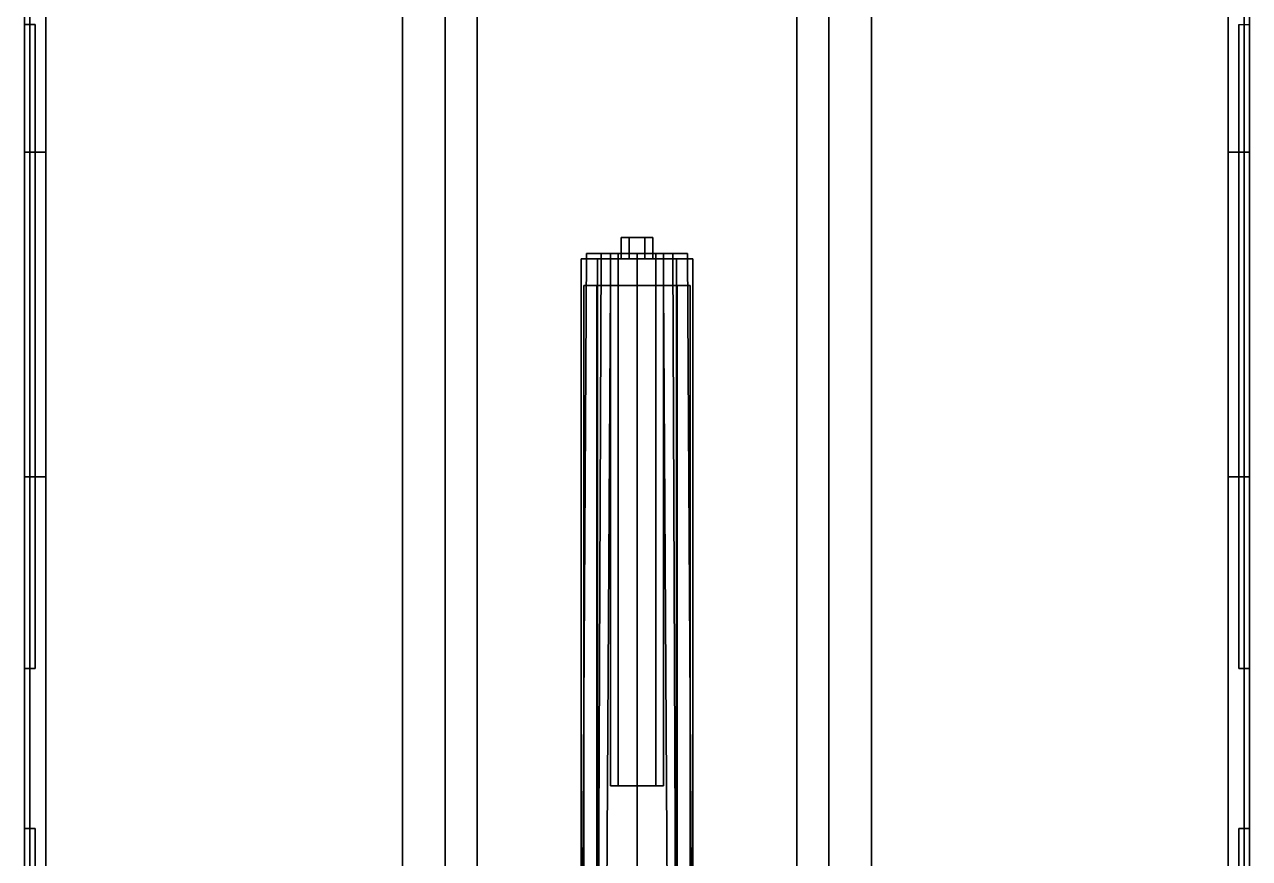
# Model space of a CAD drawing. Header units: millimetres. Extents: x -1.3 to 3, y -4.2 to 15.
# Drawn here: x -1.15 to 1.15, y -1.167 to 0.4 of the extents above; entities that cross this region are included whole.
import ezdxf

# ---------------------------------------------------------------- set-up
doc = ezdxf.new("R2010")
doc.units = ezdxf.units.MM
for name, color, linetype in [('gun', 1, 'Continuous'), ('sleeve', 5, 'Continuous'), ('tent', 3, 'Continuous')]:
    doc.layers.add(name, color=color, linetype=linetype)

msp = doc.modelspace()

# ---------------------------------------------------------------- linework, layer by layer
for points in [[(-0.36, 3.07, 0.77), (-0.36, -3.77, 0.77), (-0.44, -3.77, 0.77), (-0.44, 3.07, 0.77)], [(-0.44, -3.77, 0.98), (-0.36, -3.77, 0.98), (-0.36, 3.07, 0.98), (-0.44, 3.07, 0.98)], [(-0.44, 3.07, 0.77), (-0.44, -3.77, 0.77), (-0.44, -3.77, 0.98), (-0.44, 3.07, 0.98)], [(-0.36, 3.07, 0.98), (-0.36, -3.77, 0.98), (-0.36, -3.77, 0.77), (-0.36, 3.07, 0.77)], [(0.36, 3.07, 0.77), (0.36, -3.77, 0.77), (0.36, -3.77, 0.98), (0.36, 3.07, 0.98)], [(0.36, -3.77, 0.98), (0.44, -3.77, 0.98), (0.44, 3.07, 0.98), (0.36, 3.07, 0.98)], [(0.44, 3.07, 0.77), (0.44, -3.77, 0.77), (0.36, -3.77, 0.77), (0.36, 3.07, 0.77)], [(0.44, 3.07, 0.98), (0.44, -3.77, 0.98), (0.44, -3.77, 0.77), (0.44, 3.07, 0.77)], [(1.15, 0.85, 1.08), (1.15, -1.77, 1.08), (-1.15, -1.77, 1.08), (-1.15, 0.85, 1.08)], [(-1.15, 0.85, 1.08), (-1.15, 0.16, 1.08), (-1.15, 0.16, 1.95), (-1.15, 0.85, 1.95)], [(-1.11, 0.81, 1.12), (-1.11, 0.16, 1.12), (-1.15, 0.16, 1.08), (-1.15, 0.85, 1.08)], [(-1.15, 0.85, 1.95), (-1.15, 0.16, 1.95), (-1.11, 0.16, 1.95), (-1.11, 0.81, 1.95)], [(1.11, 0.81, 1.95), (1.11, 0.16, 1.95), (1.15, 0.16, 1.95), (1.15, 0.85, 1.95)], [(1.15, 0.85, 1.08), (1.15, 0.16, 1.08), (1.11, 0.16, 1.12), (1.11, 0.81, 1.12)], [(1.15, 0.16, 1.95), (1.15, 0.16, 1.08), (1.15, 0.85, 1.08), (1.15, 0.85, 1.95)], [(-1.11, 0.81, 1.12), (-1.11, -1.85, 1.12), (1.11, -1.85, 1.12), (1.11, 0.81, 1.12)], [(-1.11, 0.16, 1.95), (-1.11, 0.16, 1.12), (-1.11, 0.81, 1.12), (-1.11, 0.81, 1.95)], [(1.11, 0.81, 1.12), (1.11, 0.16, 1.12), (1.11, 0.16, 1.95), (1.11, 0.81, 1.95)], [(-1.15, 0.16, 1.95), (-1.15, 0.16, 1.65), (-1.11, 0.16, 1.65), (-1.11, 0.16, 1.95)], [(-1.15, 0.16, 1.65), (-1.15, -0.45, 1.65), (-1.11, -0.45, 1.65), (-1.11, 0.16, 1.65)], [(-1.15, 0.16, 1.08), (-1.15, -0.45, 1.08), (-1.15, -0.45, 1.65), (-1.15, 0.16, 1.65)], [(-1.11, 0.16, 1.12), (-1.11, -0.45, 1.12), (-1.15, -0.45, 1.08), (-1.15, 0.16, 1.08)], [(-1.11, -0.45, 1.65), (-1.11, -0.45, 1.12), (-1.11, 0.16, 1.12), (-1.11, 0.16, 1.65)], [(1.11, 0.16, 1.12), (1.11, -0.45, 1.12), (1.11, -0.45, 1.65), (1.11, 0.16, 1.65)], [(1.11, 0.16, 1.65), (1.11, -0.45, 1.65), (1.15, -0.45, 1.65), (1.15, 0.16, 1.65)], [(1.15, 0.16, 1.08), (1.15, -0.45, 1.08), (1.11, -0.45, 1.12), (1.11, 0.16, 1.12)], [(1.11, 0.16, 1.95), (1.11, 0.16, 1.65), (1.15, 0.16, 1.65), (1.15, 0.16, 1.95)], [(1.15, -0.45, 1.65), (1.15, -0.45, 1.08), (1.15, 0.16, 1.08), (1.15, 0.16, 1.65)], [(-1.15, -0.45, 1.08), (-1.15, -1.77, 1.08), (-1.15, -1.77, 1.59), (-1.15, -0.45, 1.59)], [(-1.15, -4.17, 1.59), (-1.11, -4.13, 1.59), (-1.11, -0.45, 1.59), (-1.15, -0.45, 1.59)], [(-1.15, -0.45, 1.65), (-1.15, -0.45, 1.59), (-1.11, -0.45, 1.59), (-1.11, -0.45, 1.65)], [(-1.11, -0.45, 1.59), (-1.11, -1.85, 1.59), (-1.11, -1.85, 1.12), (-1.11, -0.45, 1.12)], [(1.11, -0.45, 1.12), (1.11, -1.85, 1.12), (1.11, -1.85, 1.59), (1.11, -0.45, 1.59)], [(1.11, -4.13, 1.59), (1.15, -4.17, 1.59), (1.15, -0.45, 1.59), (1.11, -0.45, 1.59)], [(1.11, -0.45, 1.65), (1.11, -0.45, 1.59), (1.15, -0.45, 1.59), (1.15, -0.45, 1.65)], [(1.15, -0.45, 1.59), (1.15, -1.77, 1.59), (1.15, -1.77, 1.08), (1.15, -0.45, 1.08)]]:
    msp.add_3dface(points)
at = {"layer": 'gun'}
for points in [[(-0.0672, -0.03, 2.5072), (-0.095, -0.03, 2.44), (-0.105, -1.73, 2.44), (-0.0742, -1.73, 2.5142)], [(-0.095, -0.03, 2.44), (-0.0672, -0.03, 2.3728), (-0.0742, -1.73, 2.3658), (-0.105, -1.73, 2.44)], [(-0.0354, -0.03, 2.4754), (-0.05, -0.03, 2.44), (-0.095, -0.03, 2.44), (-0.0672, -0.03, 2.5072)], [(-0.05, -0.03, 2.44), (-0.0354, -0.03, 2.4046), (-0.0672, -0.03, 2.3728), (-0.095, -0.03, 2.44)], [(0, -0.03, 2.535), (-0.0672, -0.03, 2.5072), (-0.0742, -1.73, 2.5142), (0, -1.73, 2.545)], [(-0.0672, -0.03, 2.3728), (0, -0.03, 2.345), (0, -1.73, 2.335), (-0.0742, -1.73, 2.3658)], [(0, -0.03, 2.49), (-0.0354, -0.03, 2.4754), (-0.0672, -0.03, 2.5072), (0, -0.03, 2.535)], [(-0.0354, -0.03, 2.4046), (0, -0.03, 2.39), (0, -0.03, 2.345), (-0.0672, -0.03, 2.3728)], [(-0.05, -0.03, 2.44), (-0.0354, -0.03, 2.4754), (-0.0354, -1.03, 2.4754), (-0.05, -1.03, 2.44)], [(-0.0354, -0.03, 2.4046), (-0.05, -0.03, 2.44), (-0.05, -1.03, 2.44), (-0.0354, -1.03, 2.4046)], [(-0.0354, -0.03, 2.4754), (0, -0.03, 2.49), (0, -1.03, 2.49), (-0.0354, -1.03, 2.4754)], [(0, -0.03, 2.39), (-0.0354, -0.03, 2.4046), (-0.0354, -1.03, 2.4046), (0, -1.03, 2.39)], [(0.0672, -0.03, 2.5072), (0, -0.03, 2.535), (0, -1.73, 2.545), (0.0742, -1.73, 2.5142)], [(0, -0.03, 2.345), (0.0672, -0.03, 2.3728), (0.0742, -1.73, 2.3658), (0, -1.73, 2.335)], [(0, -0.03, 2.49), (0.0354, -0.03, 2.4754), (0.0354, -1.03, 2.4754), (0, -1.03, 2.49)], [(0.0354, -0.03, 2.4046), (0, -0.03, 2.39), (0, -1.03, 2.39), (0.0354, -1.03, 2.4046)], [(0, -0.03, 2.39), (0.0354, -0.03, 2.4046), (0.0672, -0.03, 2.3728), (0, -0.03, 2.345)], [(0.0354, -0.03, 2.4754), (0, -0.03, 2.49), (0, -0.03, 2.535), (0.0672, -0.03, 2.5072)], [(0.0354, -0.03, 2.4754), (0.05, -0.03, 2.44), (0.05, -1.03, 2.44), (0.0354, -1.03, 2.4754)], [(0.05, -0.03, 2.44), (0.0354, -0.03, 2.4046), (0.0354, -1.03, 2.4046), (0.05, -1.03, 2.44)], [(0.0354, -0.03, 2.4046), (0.05, -0.03, 2.44), (0.095, -0.03, 2.44), (0.0672, -0.03, 2.3728)], [(0.05, -0.03, 2.44), (0.0354, -0.03, 2.4754), (0.0672, -0.03, 2.5072), (0.095, -0.03, 2.44)], [(0.095, -0.03, 2.44), (0.0672, -0.03, 2.5072), (0.0742, -1.73, 2.5142), (0.105, -1.73, 2.44)], [(0.0672, -0.03, 2.3728), (0.095, -0.03, 2.44), (0.105, -1.73, 2.44), (0.0742, -1.73, 2.3658)]]:
    msp.add_3dface(points, dxfattribs=at)
at = {"layer": 'sleeve'}
for points in [[(-0.015, 0, 2.226), (-0.03, 0, 2.2), (-0.03, -0.04, 2.2), (-0.015, -0.04, 2.226)], [(-0.03, 0, 2.2), (-0.015, 0, 2.174), (-0.015, -0.04, 2.174), (-0.03, -0.04, 2.2)], [(0.03, 0, 2.2), (-0.03, 0, 2.2), (-0.015, 0, 2.226), (0.015, 0, 2.226)], [(0.015, 0, 2.174), (-0.015, 0, 2.174), (-0.03, 0, 2.2), (0.03, 0, 2.2)], [(0.015, 0, 2.226), (-0.015, 0, 2.226), (-0.015, -0.04, 2.226), (0.015, -0.04, 2.226)], [(-0.015, 0, 2.174), (0.015, 0, 2.174), (0.015, -0.04, 2.174), (-0.015, -0.04, 2.174)], [(0.03, 0, 2.2), (0.015, 0, 2.226), (0.015, -0.04, 2.226), (0.03, -0.04, 2.2)], [(0.015, 0, 2.174), (0.03, 0, 2.2), (0.03, -0.04, 2.2), (0.015, -0.04, 2.174)], [(-0.0742, -0.04, 2.2742), (-0.105, -0.04, 2.2), (-0.105, -1.75, 2.2), (-0.076, -1.75, 2.27)], [(-0.105, -0.04, 2.2), (-0.0742, -0.04, 2.1258), (-0.0742, -1.34, 2.1258), (-0.105, -1.75, 2.2)], [(-0.015, -0.04, 2.226), (-0.03, -0.04, 2.2), (-0.105, -0.04, 2.2), (-0.0742, -0.04, 2.2742)], [(-0.03, -0.04, 2.2), (-0.015, -0.04, 2.174), (-0.0742, -0.04, 2.1258), (-0.105, -0.04, 2.2)], [(-0.0742, -0.04, 2.1258), (0, -0.04, 2.095), (0, -1.34, 2.095), (-0.0742, -1.34, 2.1258)], [(0.015, -0.04, 2.226), (-0.015, -0.04, 2.226), (-0.0742, -0.04, 2.2742), (0.0742, -0.04, 2.2742)], [(-0.015, -0.04, 2.174), (-0.015, -0.04, 2.174), (0, -0.04, 2.095), (-0.0742, -0.04, 2.1258)], [(0.0742, -0.04, 2.2742), (-0.0742, -0.04, 2.2742), (-0.0742, -0.09, 2.2742), (0.0742, -0.09, 2.2742)], [(-0.015, -0.04, 2.174), (0.015, -0.04, 2.174), (0.0742, -0.04, 2.1258), (0, -0.04, 2.095)], [(0, -0.04, 2.095), (0.0742, -0.04, 2.1258), (0.0742, -1.34, 2.1258), (0, -1.34, 2.095)], [(0.03, -0.04, 2.2), (0.015, -0.04, 2.226), (0.0742, -0.04, 2.2742), (0.105, -0.04, 2.2)], [(0.015, -0.04, 2.174), (0.03, -0.04, 2.2), (0.105, -0.04, 2.2), (0.0742, -0.04, 2.1258)], [(0.105, -0.04, 2.2), (0.0742, -0.04, 2.2742), (0.076, -1.75, 2.27), (0.105, -1.75, 2.2)], [(0.0742, -0.04, 2.1258), (0.105, -0.04, 2.2), (0.105, -1.75, 2.2), (0.0742, -1.34, 2.1258)], [(-0.1, -0.09, 2.29), (-0.1, -1.75, 2.29), (-0.06, -1.75, 2.35), (-0.05, -0.09, 2.36)], [(0.05, -0.09, 2.36), (0.1, -0.09, 2.29), (-0.1, -0.09, 2.29), (-0.05, -0.09, 2.36)], [(-0.1, -0.09, 2.27), (-0.1, -1.75, 2.27), (-0.1, -1.75, 2.29), (-0.1, -0.09, 2.29)], [(0.1, -0.09, 2.29), (0.1, -0.09, 2.27), (-0.1, -0.09, 2.27), (-0.1, -0.09, 2.29)], [(-0.076, -0.09, 2.27), (-0.076, -1.75, 2.27), (-0.1, -1.75, 2.27), (-0.1, -0.09, 2.27)], [(-0.05, -0.09, 2.36), (-0.06, -1.75, 2.35), (0.06, -1.75, 2.35), (0.05, -0.09, 2.36)], [(0.06, -1.75, 2.35), (0.1, -1.75, 2.29), (0.1, -0.09, 2.29), (0.05, -0.09, 2.36)], [(0.1, -0.09, 2.27), (0.1, -1.75, 2.27), (0.076, -1.75, 2.27), (0.076, -0.09, 2.27)], [(0.1, -1.75, 2.29), (0.1, -1.75, 2.27), (0.1, -0.09, 2.27), (0.1, -0.09, 2.29)]]:
    msp.add_3dface(points, dxfattribs=at)
at = {"layer": 'tent'}
for points in [[(-0.3, 0.98, 2.57), (-0.3, -4.17, 2.57), (0.3, -4.17, 2.57), (0.3, 0.98, 2.57)], [(-1.14, -4.17, 2.49), (-1.14, 0.85, 2.49), (-1.15, 0.85, 2.45), (-1.15, -4.17, 2.45)], [(-0.3, -4.17, 2.57), (-0.3, 0.85, 2.57), (-1.14, 0.85, 2.49), (-1.14, -4.17, 2.49)], [(0.3, 0.85, 2.57), (0.3, -4.17, 2.57), (1.14, -4.17, 2.49), (1.14, 0.85, 2.49)], [(1.14, 0.85, 2.49), (1.14, -4.17, 2.49), (1.15, -4.17, 2.45), (1.15, 0.85, 2.45)], [(-1.15, 0.4, 2.25), (-1.15, 0.4, 1.95), (-1.13, 0.4, 1.95), (-1.13, 0.4, 2.25)], [(-1.15, 0.4, 2.25), (-1.13, 0.4, 2.25), (-1.13, -0.81, 2.25), (-1.15, -0.81, 2.25)], [(-1.15, 0.4, 2.45), (-1.15, 0.4, 2.25), (-1.15, -3.83, 2.25), (-1.15, -3.83, 2.45)], [(-1.13, 0.4, 2.25), (-1.13, 0.4, 1.95), (-1.13, -0.81, 1.95), (-1.13, -0.81, 2.25)], [(1.13, -0.81, 2.25), (1.13, -0.81, 1.95), (1.13, 0.4, 1.95), (1.13, 0.4, 2.25)], [(1.15, -0.81, 2.25), (1.13, -0.81, 2.25), (1.13, 0.4, 2.25), (1.15, 0.4, 2.25)], [(1.15, -3.83, 2.45), (1.15, -3.83, 2.25), (1.15, 0.4, 2.25), (1.15, 0.4, 2.45)], [(-1.15, 0.16, 1.65), (-1.15, -4.17, 1.65), (-1.15, -4.17, 1.95), (-1.15, 0.16, 1.95)], [(-1.13, 0.16, 1.95), (-1.15, 0.16, 1.95), (-1.15, -0.81, 1.95), (-1.13, -0.81, 1.95)], [(1.13, -0.81, 1.95), (1.15, -0.81, 1.95), (1.15, 0.16, 1.95), (1.13, 0.16, 1.95)], [(1.15, -4.17, 1.95), (1.15, -4.17, 1.65), (1.15, 0.16, 1.65), (1.15, 0.16, 1.95)], [(-1.15, -0.45, 1.59), (-1.15, -4.17, 1.59), (-1.15, -4.17, 1.65), (-1.15, -0.45, 1.65)], [(1.15, -4.17, 1.65), (1.15, -4.17, 1.59), (1.15, -0.45, 1.59), (1.15, -0.45, 1.65)], [(-1.13, -0.81, 2.25), (-1.13, -0.81, 1.95), (-1.15, -0.81, 1.95), (-1.15, -0.81, 2.25)], [(-1.15, -0.81, 2.25), (-1.15, -0.81, 1.95), (-1.15, -1.11, 1.95), (-1.15, -1.11, 2.25)], [(1.15, -0.81, 2.25), (1.15, -0.81, 1.95), (1.13, -0.81, 1.95), (1.13, -0.81, 2.25)], [(1.15, -1.11, 2.25), (1.15, -1.11, 1.95), (1.15, -0.81, 1.95), (1.15, -0.81, 2.25)], [(-1.15, -1.11, 2.25), (-1.15, -1.11, 1.95), (-1.13, -1.11, 1.95), (-1.13, -1.11, 2.25)], [(-1.13, -1.11, 1.95), (-1.15, -1.11, 1.95), (-1.15, -2.32, 1.95), (-1.13, -2.32, 1.95)], [(-1.15, -1.11, 2.25), (-1.13, -1.11, 2.25), (-1.13, -2.32, 2.25), (-1.15, -2.32, 2.25)], [(-1.13, -1.11, 2.25), (-1.13, -1.11, 1.95), (-1.13, -2.32, 1.95), (-1.13, -2.32, 2.25)], [(1.13, -1.11, 2.25), (1.13, -1.11, 1.95), (1.15, -1.11, 1.95), (1.15, -1.11, 2.25)], [(1.13, -2.32, 2.25), (1.13, -2.32, 1.95), (1.13, -1.11, 1.95), (1.13, -1.11, 2.25)], [(1.13, -2.32, 1.95), (1.15, -2.32, 1.95), (1.15, -1.11, 1.95), (1.13, -1.11, 1.95)], [(1.15, -2.32, 2.25), (1.13, -2.32, 2.25), (1.13, -1.11, 2.25), (1.15, -1.11, 2.25)]]:
    msp.add_3dface(points, dxfattribs=at)

doc.saveas('drawing.dxf')
